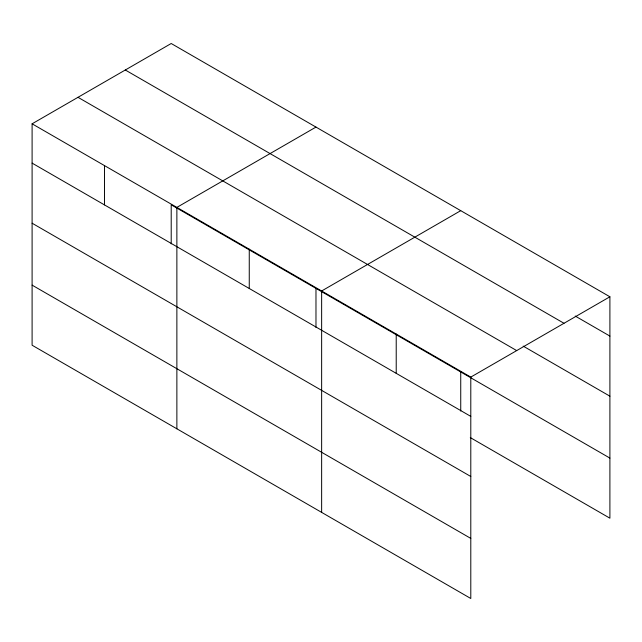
<?xml version="1.0" encoding="UTF-8"?>
<svg xmlns="http://www.w3.org/2000/svg" width="642" height="642" viewBox="0 0 642 642"><rect width="100%" height="100%" fill="white"/><g stroke="black" fill="none" stroke-linecap="round" stroke-linejoin="round"><path stroke-width="0.96" d="M32.1 123.81L470.795 377.095L470.795 598.496L32.1 345.219L32.1 123.81L171.205 43.504L609.9 296.781L609.9 518.19L470.281 437.579M315.976 127.084L176.871 207.39L176.871 428.8M460.739 210.664L321.642 290.978L321.642 512.38M470.795 377.095L609.9 296.781M575.216 316.057L609.9 336.087M125.302 70.002L563.997 323.279M523.182 346.11L609.9 396.178M78.003 97.311L516.698 350.588M609.9 458.091L171.205 204.814L171.205 243.88M32.1 163.116L470.795 416.393M32.1 223.207L470.795 476.492M32.1 285.128L470.795 538.405M460.739 371.983L460.739 411.041M396.218 334.033L396.218 373.339M315.976 288.394L315.976 327.46M249.257 249.184L249.257 288.491M104.485 165.604L104.485 204.91"/></g></svg>
